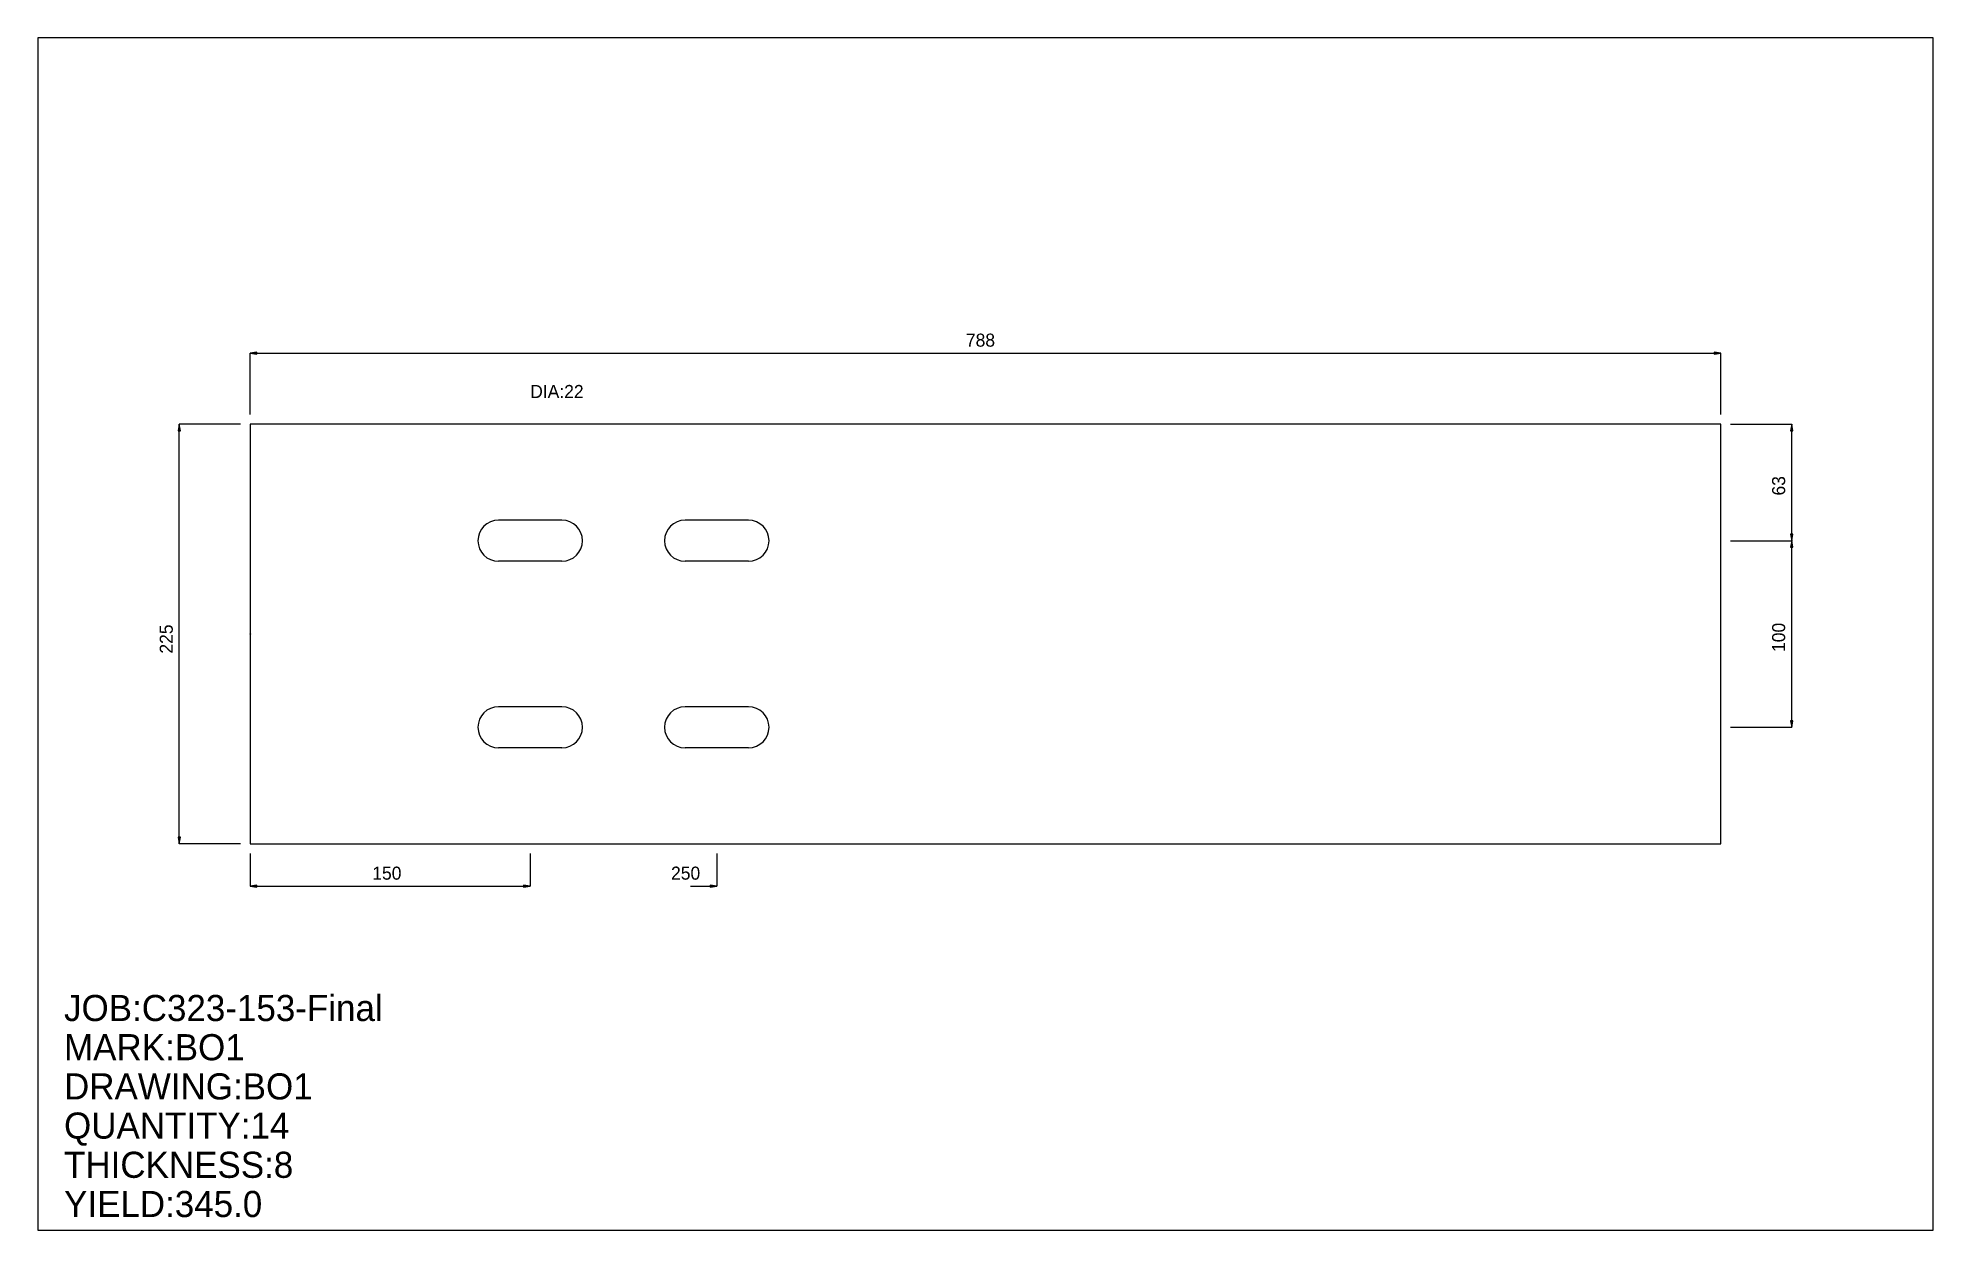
# Model space of a CAD drawing. Extents: x 0 to 1016, y 0 to 639.
import ezdxf

# ---------------------------------------------------------------- set-up
doc = ezdxf.new("R2010")
doc.units = 0
doc.header["$LTSCALE"] = 0.125
for name, color, linetype in [('2', 7, 'CONTINUOUS'), ('3', 1, 'CONTINUOUS'), ('4', 1, 'CONTINUOUS'), ('5', 7, 'CONTINUOUS'), ('6', 4, 'CONTINUOUS')]:
    doc.layers.add(name, color=color, linetype=linetype)

# ---------------------------------------------------------------- blocks, each defined once
blk = doc.blocks.new('ARROW')
at = {"layer": '2', "linetype": 'CONTINUOUS'}
for p, q in [((0, 0), (-1, 0.166667)), ((-1, 0.166667), (-1, -0.166667)), ((-1, -0.166667), (0, 0))]:
    blk.add_line(p, q, dxfattribs=at)
blk = doc.blocks.new('PLATE')
at = {"layer": '3', "linetype": 'CONTINUOUS'}
for p, q in [((0, 0), (0, -225)), ((788, 0), (0, 0)), ((788, -225), (788, 0)), ((0, -225), (788, -225))]:
    blk.add_line(p, q, dxfattribs=at)
at = {"layer": '4', "linetype": 'CONTINUOUS'}
for p, q in [((167, -51.5), (133, -51.5)), ((267, -51.5), (233, -51.5)), ((167, -73.5), (133, -73.5)), ((267, -73.5), (233, -73.5)), ((167, -151.5), (133, -151.5)), ((267, -151.5), (233, -151.5)), ((167, -173.5), (133, -173.5)), ((267, -173.5), (233, -173.5))]:
    blk.add_line(p, q, dxfattribs=at)
for centre, start, end in [((133, -62.5), 90, -90), ((167, -62.5), -90, 90), ((233, -62.5), 90, -90), ((267, -62.5), -90, 90), ((133, -162.5), 90, -90), ((167, -162.5), -90, 90), ((233, -162.5), 90, -90), ((267, -162.5), -90, 90)]:
    blk.add_arc(centre, 11, start, end, dxfattribs=at)
at = {"layer": '5', "linetype": 'CONTINUOUS'}
for p, q in [((-0.1, -112.5), (0.1, -112.5)), ((0, -112.6), (0, -112.4))]:
    blk.add_line(p, q, dxfattribs=at)
blk.add_circle((0, -112.5), 0.1, dxfattribs=at)
at = {"layer": '6', "linetype": 'CONTINUOUS'}
for p, q in [((0, 5.253334), (0, 38.08667)), ((0, 38.036671), (788, 38.036671)), ((788, 5.253334), (788, 38.08667)), ((-5.253316, 0), (-38.086651, 0.000003)), ((-38.036671, -225), (-38.036652, 0.000003)), ((793.25336, 0), (826.08667, -0.000003)), ((826.03668, -62.500004), (826.03668, -0.000003)), ((793.25336, -62.5), (826.08667, -62.500004)), ((793.25336, -62.5), (826.08667, -62.500004)), ((826.03668, -162.5), (826.03668, -62.500004)), ((793.25336, -162.5), (826.08667, -162.5)), ((-5.253334, -225), (-38.08667, -225)), ((0, -230.25333), (0, -247.76443)), ((150, -230.25333), (150, -247.76443)), ((250, -230.25333), (250, -247.76443)), ((0, -247.71443), (150, -247.71443)), ((235.9911, -247.71443), (250, -247.71443))]:
    blk.add_line(p, q, dxfattribs=at)
at = {"layer": '6', "xscale": 3.502222, "yscale": 3.502222, "zscale": 3.502222}
for p, rotation in [((0, 38.036671), 180), ((-38.036652, 0.000003), 90), ((826.03668, -0.000003), 90), ((826.03668, -62.500004), 270), ((826.03668, -62.500004), 90), ((826.03668, -162.5), 270), ((-38.036671, -225), 270), ((0, -247.71443), 180)]:
    blk.add_blockref('ARROW', p, dxfattribs=dict(at, rotation=rotation))
for p in [(788, 38.036671), (150, -247.71443), (250, -247.71443)]:
    blk.add_blockref('ARROW', p, dxfattribs=at)
at = {"layer": '5'}
blk.add_text('ZERO', height=0.015, dxfattribs=at).set_placement((0, -112.5))
at = {"layer": '6'}
for s, p in [('788', (383.49335, 41.538895)), ('DIA:22', (150, 14.008889)), ('150', (65.368889, -244.2122)), ('250', (225.48444, -244.2122))]:
    blk.add_text(s, height=7.004, dxfattribs=at).set_placement(p)
for s, p in [('63', (822.53448, -38.254448)), ('225', (-41.538887, -123.00667)), ('100', (822.53448, -122.13111))]:
    blk.add_text(s, height=7.004, rotation=90, dxfattribs=at).set_placement(p)

msp = doc.modelspace()

# ---------------------------------------------------------------- linework, layer by layer
at = {"layer": '5', "linetype": 'CONTINUOUS'}
for p, q in [((1015.6446, 639.15558), (0, 639.15558)), ((0, 639.15558), (0, 0)), ((1015.6446, 0), (1015.6446, 639.15558)), ((0, 0), (1015.6446, 0))]:
    msp.add_line(p, q, dxfattribs=at)

# ---------------------------------------------------------------- block references
at = {"layer": '2'}
msp.add_blockref('PLATE', (113.8223, 432.07779), dxfattribs=at)

# ---------------------------------------------------------------- texts
at = {"layer": '5'}
for s, p in [('JOB:C323-153-Final', (14.008889, 112.07112)), ('MARK:BO1', (14.008889, 91.057785)), ('DRAWING:BO1', (14.008889, 70.044449)), ('QUANTITY:14', (14.008889, 49.031113)), ('THICKNESS:8', (14.008889, 28.017778)), ('YIELD:345.0', (14.008889, 7.004445))]:
    msp.add_text(s, height=14.009, dxfattribs=at).set_placement(p)

doc.saveas('drawing.dxf')
